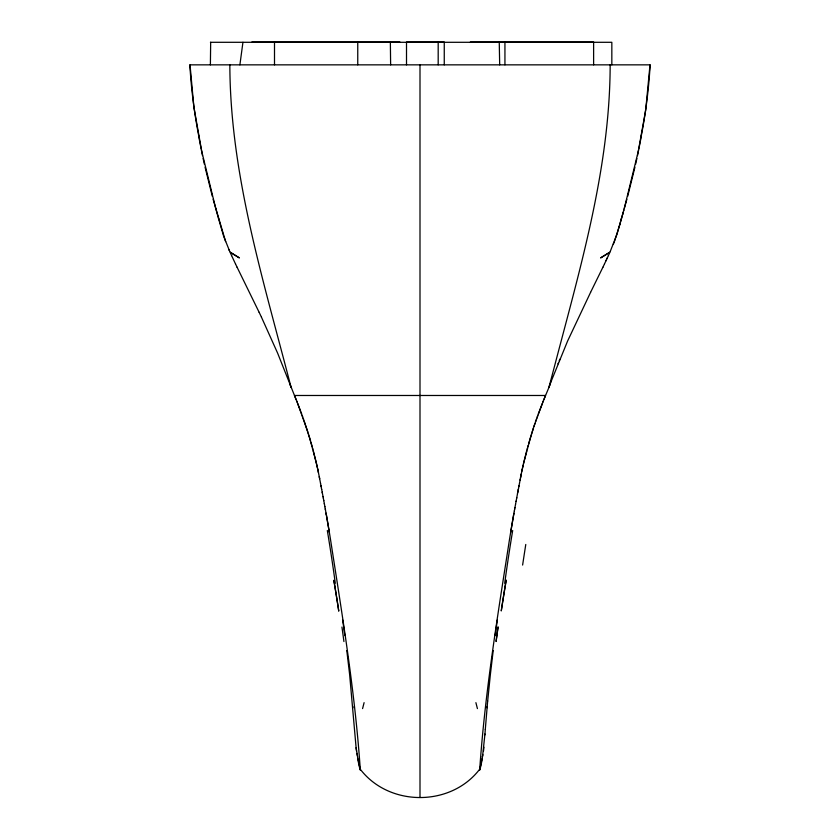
<?xml version="1.0" encoding="UTF-8"?>
<svg xmlns="http://www.w3.org/2000/svg" width="840" height="840" viewBox="0 0 840 840"><rect width="100%" height="100%" fill="white"/><g stroke="black" fill="none" stroke-linecap="round" stroke-linejoin="round"><path stroke-width="1.26" d="M438.186 42L438.186 64.848M611.835 64.848L611.835 42.294L210.42 42.294M610.166 64.848C609.976 167.8 580.335 267.456 554.537 366.156L548.888 387.534L543.911 399.441M210.389 64.848L210.672 42.294M484.953 734.024L482.675 755.265M484.89 734.895L485.3 729.414M485.3 729.414L487.421 703.825M479.766 768.705C485.079 691.898 497.616 615.93 509.418 539.942A275.635 39.827 -79 0 1 513.755 514.059M479.787 768.464L479.735 769.052M479.724 769.157C450.954 806.988 389.172 806.977 360.286 769.251A26.88 26.88 0 0 1 359.825 767.666L357.567 756.725M487.064 707.805L487.179 706.493M479.714 769.23L479.714 769.23A26.88 26.88 0 0 0 480.175 767.666L482.475 756.462M487.421 703.825L487.673 701.075M487.673 701.075L490.382 674.425M483.935 747.191L483.494 751.075M490.382 674.436L493.206 650.528M239.894 64.848L242.939 42.294M495.159 635.565L496.219 627.827M496.219 627.837L496.503 625.852M496.503 625.863L497.364 619.878M510.678 532.319L513.933 513.293M482.643 755.465L482.538 756.053M482.475 756.431L482.811 754.509M482.517 756.2L482.412 756.808M513.86 513.723L514.374 510.825M514.332 511.056L514.731 508.83M514.668 509.177L514.962 507.528M514.931 507.717L515.55 504.284M515.539 504.357L516.149 501.039M516.086 501.386L516.6 498.593M516.569 498.771L516.768 497.648M516.747 497.784L517.503 493.731M517.461 493.92L517.797 492.125M517.745 492.429L517.955 491.327M519.519 483.116L520.096 480.039M517.881 491.683L518.175 490.13M518.164 490.182L518.312 489.437M519.53 483.031L518.879 486.465M520.076 480.144L520.212 479.399M520.222 479.356L520.706 476.837M641.393 135.881L638.925 148.47M518.259 489.731L518.595 487.956M518.563 488.135L519.015 485.73M520.422 478.286L520.611 477.33M520.674 476.983L520.989 475.388M520.811 476.312L521.136 474.663M521.073 474.999L521.798 471.398M521.199 474.348L521.336 473.687M521.724 471.765L522.029 470.327M638.694 149.615L624.236 208.603M522.008 470.4L522.176 469.613M522.155 469.728L522.333 468.899M637.508 155.631L645.729 109.872L650.002 64.848L190.029 64.848L193.883 107.037L202.493 155.631M522.302 469.046L523.645 462.998M522.448 468.374L523.183 465.014M636.888 158.519L635.597 164.293M523.478 463.743L530.943 435.876M634.925 167.191L627.669 196.329M523.803 462.336L526.68 450.765M527.048 449.411L527.415 448.056M623.837 210.116L623.626 210.893M626.881 199.259L616.959 234.35L610.166 251.664M622.619 214.536L623.227 212.341M623.154 212.636L623.301 212.069M527.783 446.702L528.16 445.358M622.629 214.526L621.348 219.041M621.485 218.568L619.143 226.748M528.538 444.003L533.463 427.938M619.668 224.91L619.836 224.322M619.143 226.716L614.376 241.616M531.363 434.511L531.793 433.136M532.224 431.77L534.902 423.633M533.988 426.342L535.826 420.945M535.458 422.026L542.325 403.431M536.298 419.601L536.77 418.268M537.243 416.934L537.736 415.569M548.888 387.534L550.966 381.875M549.476 385.917L549.77 385.098M538.23 414.204L545.528 395.483L294.473 395.483L277.589 353.062L261.45 317.163M550.956 381.875L567.609 341.019L590.573 292.362M542.85 402.098L543.375 400.764M614.029 242.477L613.326 244.251M557.949 363.856L558.254 363.09M559.199 360.769L559.839 359.216M610.166 251.685L608.401 255.591M608.391 255.612L604.475 263.97M606.974 258.678L607.457 257.639M605.986 260.778L606.49 259.728M604.464 263.991L602.9 267.257M602.889 267.278L590.562 292.373M251.853 42L399.903 42M470.337 42L593.618 42L593.618 64.848M237.101 267.257L259.14 312.312M237.111 267.278L235.526 263.97M259.14 312.302L261.461 317.173M235.526 263.991L231.599 255.591M231.609 255.612L229.834 251.664M218.516 218.568L223.671 236.282L229.834 251.674M228.995 249.764L229.415 250.719M296.09 399.441L294.473 395.483L300.772 411.506M296.625 400.774L297.15 402.098M297.675 403.431L307.776 431.77M225.624 241.605L213.119 199.259M301.276 412.86L301.77 414.215M290.231 385.098L290.524 385.906M302.264 415.58L302.757 416.945M303.24 418.278L303.702 419.612M304.175 420.956L310.685 441.305M308.207 433.136L308.637 434.511M357.556 756.62L356.108 747.705L349.619 674.425M309.057 435.876L316.04 461.654M311.073 442.649L312.218 446.702M218.642 219.03L215.796 208.74M215.765 208.603L201.306 149.615M312.585 448.046L312.953 449.411M313.31 450.765L317.415 467.702M291.05 387.293C263.865 281.516 230.129 175.182 229.845 64.848M212.331 196.329L205.076 167.191M290.871 386.6L291.113 387.534M316.197 462.326L316.817 465.014M204.404 164.293L203.112 158.519M316.964 465.685L317.268 467.03M317.352 467.439L317.562 468.384M317.51 468.163L317.699 469.056M317.667 468.878L317.846 469.728M317.814 469.602L317.993 470.4M317.971 470.316L318.276 471.755M318.203 471.408L319.294 476.826M318.339 472.059L318.476 472.71M201.075 148.47L198.608 135.881M319.252 476.648L319.431 477.55M319.452 477.666L319.641 478.653M321.121 486.465L320.523 483.336M321.405 487.956L321.689 489.447M319.389 477.33L319.568 478.275M320.985 485.73L321.437 488.135M319.589 478.349L320.555 483.483M321.668 489.332L322.256 492.429M322.203 492.125L322.392 493.175M322.35 492.933L323.106 496.965M323.4 498.593L323.778 500.64M323.022 496.534L323.431 498.771M323.705 500.22L324.324 503.622M324.45 504.284L324.891 506.719M324.303 503.465L324.461 504.357M325.269 508.83L325.479 510.006M324.87 506.594L325.332 509.177M325.406 509.576L326.056 513.293M326.141 513.723L329.322 532.319M326.025 513.093L326.193 514.028M357.462 756.053L357 753.396M342.636 619.889L343.781 627.837M356.506 751.075L356.108 747.716M343.781 627.837L344.841 635.554M346.794 650.538L349.619 674.425M360.286 769.23L360.161 767.855M352.821 706.493L352.937 707.805M360.192 768.18C354.889 691.562 342.342 615.773 330.582 539.962A275.635 39.827 79 0 0 326.245 514.059M499.254 42.294L499.685 64.848M390.358 42.294L390.631 64.848M504.935 42L504.935 64.848M444.255 64.848L444.255 42L406.507 42L406.507 64.848M420 64.848L420 797.486M357.756 42L357.756 64.848M274.502 42L274.502 64.848M198.734 135.849A536.666 536.666 0 0 1 189.84 64.848M650.16 64.848A536.666 536.666 0 0 1 641.267 135.849M360.36 770.301A69.489 4.526 84.9 0 1 357.767 758.877M364.098 702.65A270.385 13.986 -79.9 0 1 362.586 708.593M327.317 530.502A273.871 36.897 79.2 0 1 335.307 583.327M482.233 758.877A69.489 4.526 -84.9 0 1 479.64 770.301M522.617 565.058A264.39 12.443 -80.8 0 1 525.777 544.467M504.693 583.338A273.871 36.897 -79.2 0 1 512.683 530.502M477.414 708.603A270.385 13.986 79.9 0 1 475.902 702.65M341.954 627.039A271.572 23.069 79 0 1 343.917 641.54M498.046 627.039A271.572 23.069 -79 0 0 496.083 641.54A271.593 23.058 -79 0 1 498.046 627.05M608.538 253.019L600.758 257.817L608.538 253.019M239.243 257.817L231.462 253.019L239.243 257.817M338.741 610.942A273.683 29.925 78.1 0 0 333.837 580.283A273.63 29.925 78.1 0 1 338.73 610.922M506.163 580.272A273.683 29.925 -78.1 0 0 501.26 610.942A273.63 29.915 -78.1 0 1 506.173 580.272"/></g></svg>
